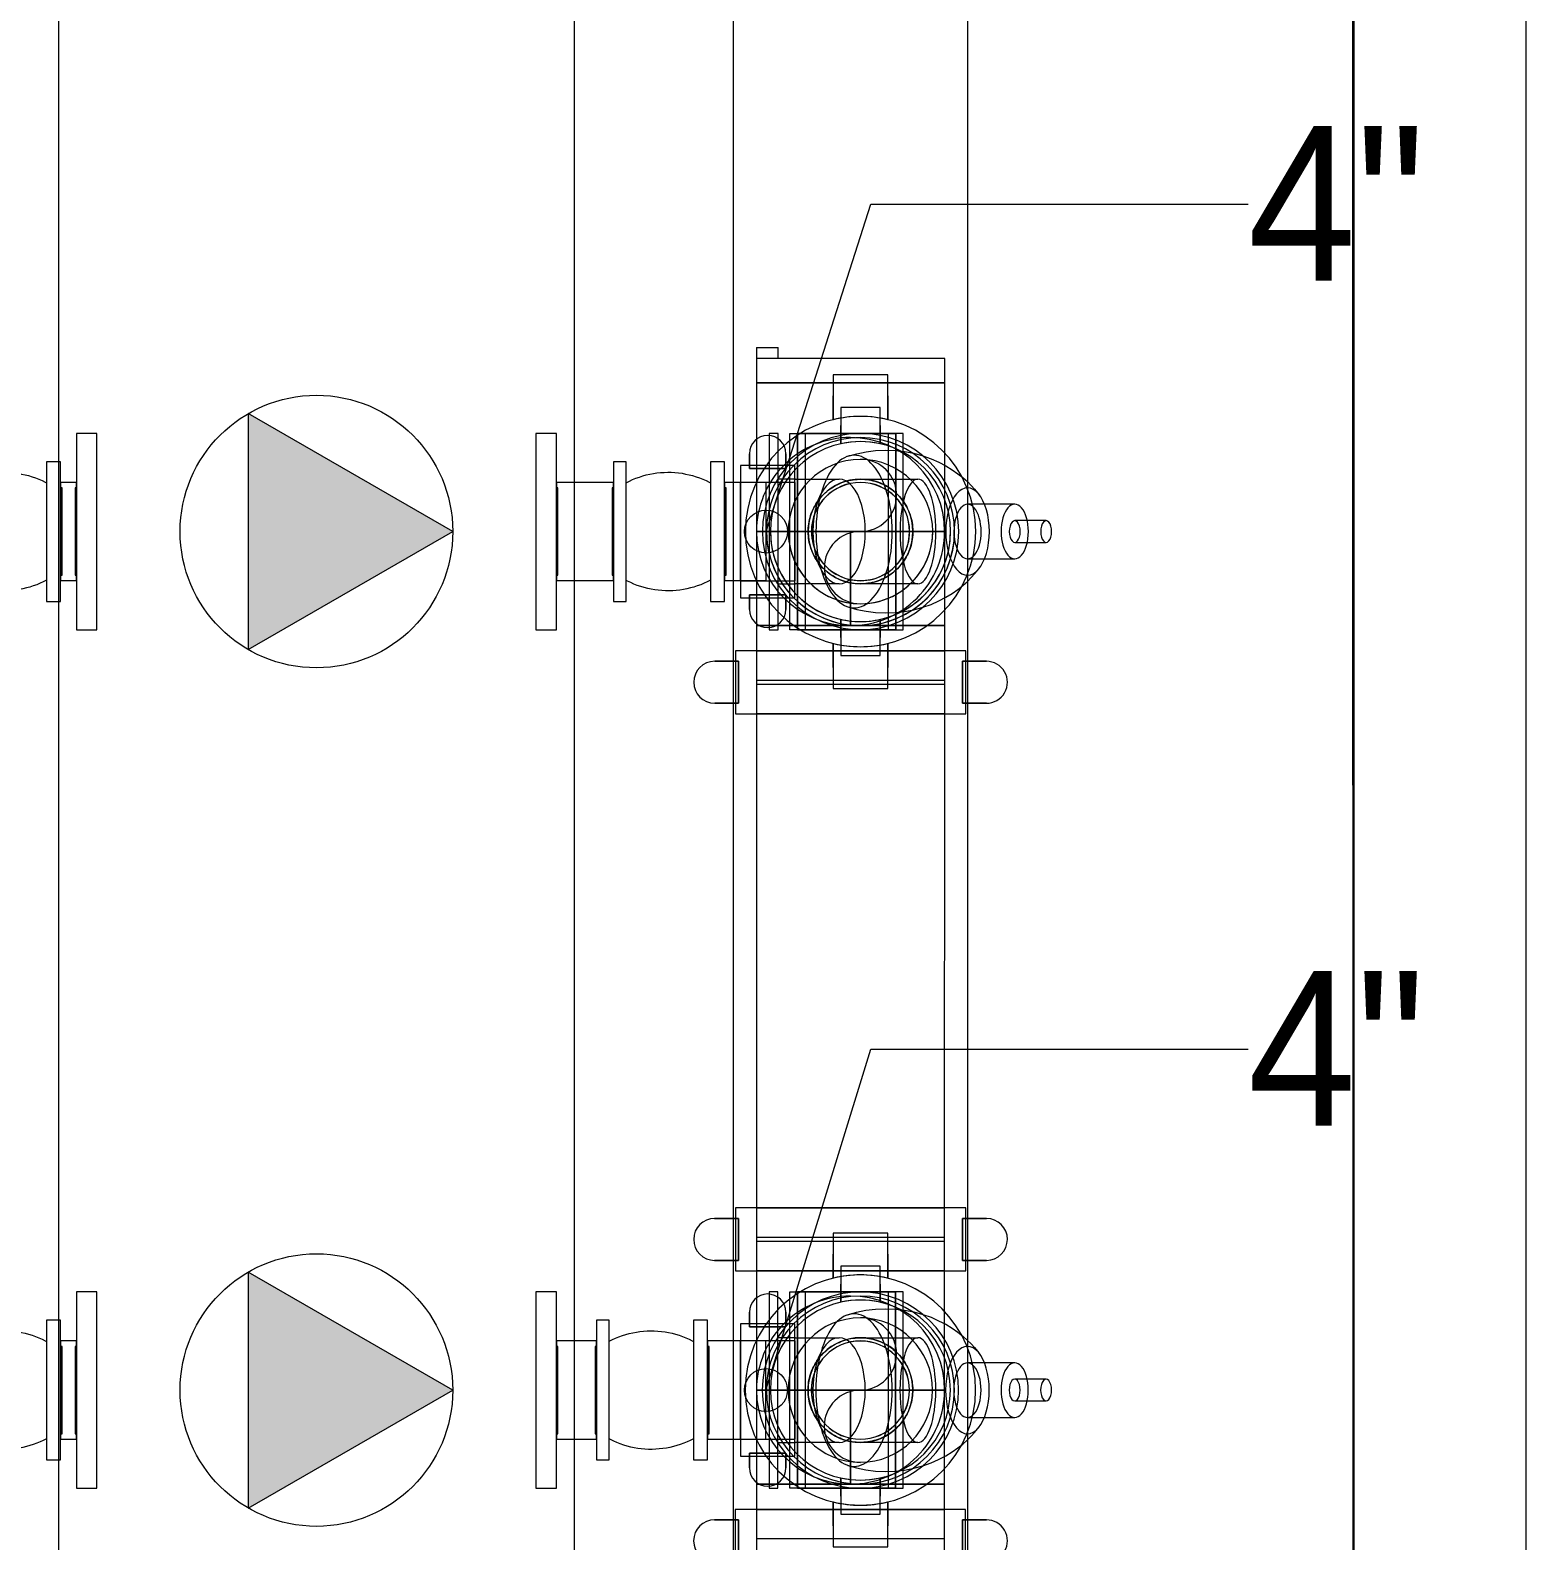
# Model space of a CAD drawing. Header units: metres. Extents: x 31.9 to 125.9, y -29 to 44.
# Drawn here: x 73.812 to 75.555, y -2.056 to -0.297 of the extents above; entities that cross this region are included whole.
import ezdxf

# ---------------------------------------------------------------- set-up
doc = ezdxf.new("R2010")
doc.units = ezdxf.units.M
for name, color, linetype, lineweight in [('A-DETL-GENF', 7, 'Continuous', 9), ('A-FLOR', 7, 'Continuous', 9), ('ARQ', 8, 'Continuous', 0), ('M-EQPM', 7, 'Continuous', 18), ('P-PIPE', 7, 'Continuous', 18), ('P-PIPE-IDEN', 7, 'Continuous', 9)]:
    doc.layers.add(name, color=color, linetype=linetype, lineweight=lineweight)
doc.styles.add('SansSerif', font='SANSS__.TTF', dxfattribs={"width": 0.9, "height": 0.18})

# ---------------------------------------------------------------- blocks, each defined once
blk = doc.blocks.new('PISO 9')
at = {"layer": 'ARQ'}
for points in [[(337.4463, -2807.9746), (322.593, -2807.9746), (322.5931, -2862.4306), (337.4463, -2862.4306), (337.4463, -2860.0706), (340.0456, -2860.0706), (340.0456, -2862.4306), (347.2883, -2862.4305), (347.2883, -2860.0706), (349.8843, -2860.0706), (349.8843, -2862.4306), (354.1855, -2862.4306), (354.1855, -2861.6702), (354.1897, -2861.6702), (354.1871, -2807.9806), (340.0455, -2807.9806), (340.0455, -2809.6515), (337.4463, -2809.6515), (337.4463, -2807.9746)], [(353.9874, -2856.369), (353.9871, -2808.1246), (351.0593, -2808.1246), (351.0593, -2808.3557)]]:
    blk.add_lwpolyline(points, dxfattribs=at)
blk.add_lwpolyline([(337.2463, -2808.1746), (322.793, -2808.1746), (322.7931, -2862.2306), (337.2463, -2862.2306), (337.2463, -2859.8706), (340.2456, -2859.8706), (340.2456, -2862.2306), (347.0883, -2862.2305), (347.0883, -2859.8706), (350.0843, -2859.8706), (350.0843, -2862.2306), (353.9855, -2862.2306), (353.9855, -2861.4705), (353.9897, -2861.4705), (353.9871, -2808.1307), (340.1955, -2808.1306), (340.1955, -2809.8514), (337.2463, -2809.8515)], close=True, dxfattribs=at)
blk = doc.blocks.new('Multi-Purpose Valve - Angle - 3-12 Inch - Flanged - 4_-2385580-NIVEL 09')
at = {"layer": 'P-PIPE', "color": 11, "true_color": 0xff8080}
for p, q in [((-0.096, 0.1143), (-0.1062, 0.1143)), ((-0.1062, 0.1143), (-0.1062, 0)), ((-0.096, 0), (-0.096, 0.1143)), ((-0.0821, 0.1143), (0.0322, 0.1143)), ((-0.0821, -0.1143), (-0.0821, 0.1143)), ((-0.0821, 0.1143), (-0.0733, 0.1143)), ((-0.0733, -0.1143), (-0.0733, 0.1143)), ((-0.0733, 0.1143), (0.041, 0.1143)), ((-0.0645, 0.1143), (-0.0733, 0.1143)), ((-0.0733, 0.1143), (-0.0733, -0.1143)), ((0.041, 0.1143), (-0.0733, 0.1143)), ((0.0498, 0.1143), (-0.0645, 0.1143)), ((-0.0645, 0.1143), (-0.0645, -0.1143)), ((0.0322, 0.1143), (0.0322, -0.1143)), ((0.041, 0.1143), (0.0322, 0.1143)), ((0.041, 0.1143), (0.041, -0.1143)), ((0.0498, 0.1143), (0.041, 0.1143)), ((0.041, -0.1143), (0.041, 0.1143)), ((0.0498, -0.1143), (0.0498, 0.1143)), ((-0.0757, 0.061), (-0.096, 0.061)), ((-0.096, 0), (-0.096, 0.061)), ((0.1796, 0.0317), (0.1246, 0.0317)), ((0.2162, 0.0127), (0.1796, 0.0127)), ((-0.1062, 0), (-0.1062, -0.1143)), ((-0.096, -0.061), (-0.096, 0)), ((-0.096, -0.1143), (-0.096, 0)), ((0.1796, -0.0127), (0.2162, -0.0127)), ((0.1246, -0.0318), (0.1796, -0.0318)), ((-0.096, -0.061), (-0.0757, -0.061)), ((-0.1062, -0.1143), (-0.096, -0.1143)), ((0.0322, -0.1143), (-0.0821, -0.1143)), ((-0.0733, -0.1143), (-0.0821, -0.1143)), ((0.041, -0.1143), (-0.0733, -0.1143)), ((-0.0645, -0.1143), (-0.0733, -0.1143)), ((-0.0733, -0.1143), (0.041, -0.1143)), ((-0.0645, -0.1143), (0.0498, -0.1143)), ((0.041, -0.1143), (0.0322, -0.1143)), ((0.041, -0.1143), (0.0498, -0.1143))]:
    blk.add_line(p, q, dxfattribs=at)
at = {"layer": 'P-PIPE', "color": 11, "true_color": 0xff8080, "flags": 128}
for points in [[(-0.0146, 0.0877), (-0.0044, 0.0907), (0.0064, 0.0929), (0.0175, 0.0943), (0.0289, 0.0948), (0.0402, 0.0944), (0.0514, 0.0932), (0.0622, 0.0911), (0.0725, 0.0882), (0.0822, 0.0848), (0.0911, 0.0808), (0.0993, 0.0766), (0.1067, 0.072), (0.1133, 0.0674), (0.1192, 0.0628), (0.1244, 0.0582), (0.1289, 0.0537), (0.1329, 0.0494), (0.1364, 0.0452), (0.1387, 0.0423)], [(-0.0757, 0.061), (-0.0716, 0.061), (-0.0676, 0.061), (-0.0635, 0.061), (-0.0595, 0.061), (-0.0555, 0.061), (-0.0516, 0.061), (-0.0476, 0.061), (-0.0437, 0.061), (-0.0399, 0.061), (-0.0361, 0.061), (-0.0324, 0.061), (-0.0288, 0.061), (-0.0252, 0.061), (-0.0249, 0.061)], [(0, -0.061), (-0.0024, -0.0609), (-0.0049, -0.0608), (-0.0073, -0.0605), (-0.0097, -0.0602), (-0.0121, -0.0597), (-0.0145, -0.0592), (-0.0168, -0.0586), (-0.0192, -0.0579), (-0.0215, -0.0571), (-0.0237, -0.0561), (-0.026, -0.0552), (-0.0282, -0.0541), (-0.0303, -0.0529), (-0.0324, -0.0516), (-0.0344, -0.0503), (-0.0364, -0.0489), (-0.0383, -0.0474), (-0.0402, -0.0458), (-0.042, -0.0442), (-0.0437, -0.0425), (-0.0454, -0.0407), (-0.047, -0.0388), (-0.0485, -0.0369), (-0.0499, -0.035), (-0.0513, -0.0329), (-0.0526, -0.0309), (-0.0538, -0.0287), (-0.0549, -0.0266), (-0.0559, -0.0243), (-0.0568, -0.0221), (-0.0577, -0.0198), (-0.0584, -0.0175), (-0.0591, -0.0151), (-0.0596, -0.0128), (-0.0601, -0.0104), (-0.0604, -0.008), (-0.0607, -0.0055), (-0.0609, -0.0031), (-0.061, -0.0007), (-0.0609, 0.0018), (-0.0608, 0.0042), (-0.0606, 0.0066), (-0.0603, 0.0091), (-0.0599, 0.0115), (-0.0594, 0.0139), (-0.0588, 0.0162), (-0.0581, 0.0186), (-0.0573, 0.0209), (-0.0564, 0.0231), (-0.0554, 0.0254), (-0.0544, 0.0276), (-0.0532, 0.0297), (-0.052, 0.0318), (-0.0507, 0.0339), (-0.0493, 0.0359), (-0.0478, 0.0378), (-0.0463, 0.0397), (-0.0446, 0.0415), (-0.0429, 0.0433), (-0.0412, 0.045), (-0.0393, 0.0466), (-0.0375, 0.0481), (-0.0355, 0.0496), (-0.0335, 0.0509), (-0.0314, 0.0522), (-0.0293, 0.0535), (-0.0272, 0.0546), (-0.0249, 0.0556), (-0.0227, 0.0566), (-0.0204, 0.0574), (-0.0181, 0.0582), (-0.0158, 0.0589), (-0.0134, 0.0595), (-0.011, 0.06), (-0.0086, 0.0603), (-0.0062, 0.0606), (-0.0038, 0.0608), (-0.0013, 0.0609), (0, 0.061)], [(0, 0.061), (0.0001, 0.061), (0.0003, 0.061), (0.0007, 0.061), (0.0013, 0.061), (0.002, 0.061), (0.0029, 0.061), (0.004, 0.061), (0.0052, 0.061), (0.0065, 0.061), (0.008, 0.061), (0.0097, 0.061), (0.0115, 0.061), (0.0134, 0.061), (0.0155, 0.061), (0.0177, 0.061), (0.0201, 0.061), (0.0226, 0.061), (0.0252, 0.061), (0.028, 0.061), (0.0308, 0.061), (0.0338, 0.061), (0.0369, 0.061), (0.04, 0.061), (0.0433, 0.061), (0.0467, 0.061), (0.0502, 0.061), (0.0537, 0.061), (0.0573, 0.061), (0.061, 0.061), (0.0648, 0.061), (0.0669, 0.061)], [(0, 0.061), (0.0024, 0.0609), (0.0049, 0.0608), (0.0073, 0.0605), (0.0097, 0.0602), (0.0121, 0.0597), (0.0145, 0.0592), (0.0168, 0.0586), (0.0192, 0.0579), (0.0215, 0.0571), (0.0237, 0.0561), (0.026, 0.0552), (0.0282, 0.0541), (0.0303, 0.0529), (0.0324, 0.0516), (0.0344, 0.0503), (0.0364, 0.0489), (0.0383, 0.0474), (0.0402, 0.0458), (0.042, 0.0442), (0.0437, 0.0425), (0.0454, 0.0407), (0.047, 0.0388), (0.0485, 0.0369), (0.0499, 0.035), (0.0513, 0.0329), (0.0526, 0.0309), (0.0538, 0.0287), (0.0549, 0.0266), (0.0559, 0.0243), (0.0568, 0.0221), (0.0577, 0.0198), (0.0584, 0.0175), (0.0591, 0.0151), (0.0596, 0.0128), (0.0601, 0.0104), (0.0604, 0.008), (0.0607, 0.0055), (0.0609, 0.0031), (0.061, 0.0007), (0.0609, -0.0018), (0.0608, -0.0042), (0.0606, -0.0066), (0.0603, -0.0091), (0.0599, -0.0115), (0.0594, -0.0139), (0.0588, -0.0162), (0.0581, -0.0186), (0.0573, -0.0209), (0.0564, -0.0231), (0.0554, -0.0254), (0.0544, -0.0276), (0.0532, -0.0297), (0.052, -0.0318), (0.0507, -0.0339), (0.0493, -0.0359), (0.0478, -0.0378), (0.0463, -0.0397), (0.0446, -0.0415), (0.0429, -0.0433), (0.0412, -0.045), (0.0393, -0.0466), (0.0375, -0.0481), (0.0355, -0.0496), (0.0335, -0.0509), (0.0314, -0.0522), (0.0293, -0.0535), (0.0272, -0.0546), (0.0249, -0.0556), (0.0227, -0.0566), (0.0204, -0.0574), (0.0181, -0.0582), (0.0158, -0.0589), (0.0134, -0.0595), (0.011, -0.06), (0.0086, -0.0603), (0.0062, -0.0606), (0.0038, -0.0608), (0.0013, -0.0609), (0, -0.061)], [(-0.0146, -0.0877), (-0.0044, -0.0907), (0.0064, -0.0929), (0.0175, -0.0943), (0.0289, -0.0948), (0.0402, -0.0944), (0.0514, -0.0932), (0.0622, -0.0911), (0.0725, -0.0882), (0.0822, -0.0848), (0.0911, -0.0808), (0.0993, -0.0766), (0.1067, -0.072), (0.1133, -0.0674), (0.1192, -0.0628), (0.1244, -0.0582), (0.1289, -0.0537), (0.1329, -0.0494), (0.1364, -0.0452), (0.1387, -0.0423)], [(-0.0249, -0.061), (-0.0285, -0.061), (-0.0321, -0.061), (-0.0358, -0.061), (-0.0396, -0.061), (-0.0434, -0.061), (-0.0473, -0.061), (-0.0512, -0.061), (-0.0552, -0.061), (-0.0592, -0.061), (-0.0632, -0.061), (-0.0672, -0.061), (-0.0713, -0.061), (-0.0753, -0.061), (-0.0757, -0.061)], [(0.0669, -0.061), (0.0631, -0.061), (0.0593, -0.061), (0.0557, -0.061), (0.0521, -0.061), (0.0486, -0.061), (0.0452, -0.061), (0.0418, -0.061), (0.0386, -0.061), (0.0354, -0.061), (0.0324, -0.061), (0.0295, -0.061), (0.0267, -0.061), (0.024, -0.061), (0.0214, -0.061), (0.019, -0.061), (0.0167, -0.061), (0.0145, -0.061), (0.0125, -0.061), (0.0106, -0.061), (0.0089, -0.061), (0.0073, -0.061), (0.0059, -0.061), (0.0046, -0.061), (0.0035, -0.061), (0.0025, -0.061), (0.0017, -0.061), (0.001, -0.061), (0.0005, -0.061), (0.0002, -0.061), (0, -0.061), (0, -0.061)]]:
    blk.add_lwpolyline(points, dxfattribs=at)
at = {"layer": 'P-PIPE', "color": 11, "true_color": 0xff8080}
for radius, start, end in [(0.1143, 90, 270), (0.1143, 90, 270), (0.1143, 270, 90), (0.1143, 270, 90), (0.061, 90, 270), (0.061, 270, 90)]:
    blk.add_arc((0, 0), radius, start, end, dxfattribs=at)
for centre, major_axis, ratio, start_param, end_param in [((-0.0074, 0), (0, 0.0889), 0.5, 4.712389, 7.853982), ((-0.0249, 0), (0, 0.061), 0.5, 4.712389, 7.853982), ((0.0669, 0), (0, 0.061), 0.34202, 0, 3.141593), ((0.0669, 0), (0, 0.061), 0.34202, 3.141593, 6.283185), ((0.1246, 0), (0, 0.0508), 0.5, 4.712389, 7.853982), ((0.1246, 0), (0, 0.0317), 0.5, 4.712389, 7.853982), ((0.1796, 0), (0, 0.0318), 0.5, 4.712389, 7.853982), ((0.1796, 0), (0, 0.0127), 0.5, 4.712389, 7.853982), ((0.2162, 0), (0, 0.0127), 0.5, 4.712389, 7.853982), ((-0.0249, 0), (0, 0.061), 0.5, 1.570796, 4.712389), ((-0.0074, 0), (0, 0.0889), 0.5, 1.570796, 4.712389), ((0.1246, 0), (0, 0.0508), 0.5, 1.570796, 4.712389), ((0.1246, 0), (0, 0.0318), 0.5, 1.570796, 4.712389), ((0.1796, 0), (0, 0.0318), 0.5, 1.570796, 4.712389), ((0.1796, 0), (0, 0.0127), 0.5, 1.570796, 4.712389), ((0.2162, 0), (0, 0.0127), 0.5, 1.570796, 4.712389)]:
    blk.add_ellipse(centre, major_axis=major_axis, ratio=ratio, start_param=start_param, end_param=end_param, dxfattribs=at)
blk = doc.blocks.new('Victaulic-IPS-Cap No 60 - Standard 2-2391244-NIVEL 09')
at = {"layer": 'P-PIPE', "color": 11, "true_color": 0xff8080}
for p, q in [((74.658, -0.6667), (74.658, -0.6794)), ((74.658, -0.6667), (74.6834, -0.6667)), ((74.658, -0.6667), (74.6834, -0.6667)), ((74.6834, -0.6794), (74.6834, -0.6667)), ((74.6834, -0.6794), (74.658, -0.6794)), ((74.6834, -0.6794), (74.658, -0.6794)), ((74.658, -0.6794), (74.658, -0.7081)), ((74.7675, -0.6794), (74.658, -0.6794)), ((74.7675, -0.6794), (74.658, -0.6794)), ((74.8771, -0.6794), (74.7675, -0.6794)), ((74.8771, -0.6794), (74.7675, -0.6794)), ((74.8771, -0.7081), (74.8771, -0.6794)), ((74.658, -0.7081), (74.7675, -0.7081)), ((74.658, -0.7081), (74.7675, -0.7081)), ((74.7675, -0.7081), (74.8771, -0.7081)), ((74.7675, -0.7081), (74.8771, -0.7081))]:
    blk.add_line(p, q, dxfattribs=at)
blk = doc.blocks.new('Victaulic-IPS-Rigid Coupling Style 07-W07-107 - Standard-V61-NIVEL 09')
at = {"layer": 'P-PIPE', "color": 11, "true_color": 0xff8080}
for p, q in [((74.6334, -1.02), (74.6334, -1.0932)), ((74.7675, -1.02), (74.6334, -1.02)), ((74.658, -1.02), (74.658, -1.0932)), ((74.658, -1.02), (74.7675, -1.02)), ((74.9016, -1.02), (74.7675, -1.02)), ((74.7675, -1.02), (74.8771, -1.02)), ((74.8771, -1.0932), (74.8771, -1.02)), ((74.9016, -1.0932), (74.9016, -1.02)), ((74.6372, -1.0322), (74.6093, -1.0322)), ((74.6093, -1.0322), (74.6372, -1.0322)), ((74.6334, -1.0322), (74.6334, -1.081)), ((74.6334, -1.0322), (74.6372, -1.0322)), ((74.6372, -1.081), (74.6372, -1.0322)), ((74.6372, -1.0322), (74.6372, -1.081)), ((74.9258, -1.0322), (74.8978, -1.0322)), ((74.8978, -1.0322), (74.8978, -1.081)), ((74.8978, -1.081), (74.8978, -1.0322)), ((74.8978, -1.0322), (74.9258, -1.0322)), ((74.8978, -1.0322), (74.9016, -1.0322)), ((74.9016, -1.081), (74.9016, -1.0322)), ((74.6093, -1.081), (74.6372, -1.081)), ((74.6372, -1.081), (74.6093, -1.081)), ((74.6372, -1.081), (74.6334, -1.081)), ((74.8978, -1.081), (74.9258, -1.081)), ((74.9258, -1.081), (74.8978, -1.081)), ((74.9016, -1.081), (74.8978, -1.081)), ((74.6334, -1.0932), (74.7675, -1.0932)), ((74.7675, -1.0932), (74.658, -1.0932)), ((74.7675, -1.0932), (74.9016, -1.0932)), ((74.8771, -1.0932), (74.7675, -1.0932))]:
    blk.add_line(p, q, dxfattribs=at)
for centre, start, end in [((74.6093, -1.0566), 89.997, 269.997), ((74.6093, -1.0566), 89.997, 269.997), ((74.9258, -1.0566), 269.997, 89.997), ((74.9258, -1.0566), 269.997, 89.997)]:
    blk.add_arc(centre, 0.0244, start, end, dxfattribs=at)
blk = doc.blocks.new('Victaulic-IPS-Rigid Coupling Style 07-W07-107 - Standard-V60-NIVEL 09')
at = {"layer": 'P-PIPE', "color": 11, "true_color": 0xff8080}
for p, q in [((73.3428, -3.0561), (73.3708, -3.0561)), ((73.3708, -3.0561), (73.3428, -3.0561)), ((73.3669, -3.0439), (73.3669, -3.1171)), ((73.5011, -3.0439), (73.3669, -3.0439)), ((73.3669, -3.0561), (73.3669, -3.1049)), ((73.3669, -3.0561), (73.3708, -3.0561)), ((73.3708, -3.0561), (73.3708, -3.1049)), ((73.3708, -3.1049), (73.3708, -3.0561)), ((73.3915, -3.0439), (73.3915, -3.1171)), ((73.3915, -3.0439), (73.5011, -3.0439)), ((73.6352, -3.0439), (73.5011, -3.0439)), ((73.5011, -3.0439), (73.6106, -3.0439)), ((73.6106, -3.1171), (73.6106, -3.0439)), ((73.6314, -3.1049), (73.6314, -3.0561)), ((73.6314, -3.0561), (73.6593, -3.0561)), ((73.6593, -3.0561), (73.6314, -3.0561)), ((73.6314, -3.0561), (73.6314, -3.1049)), ((73.6314, -3.0561), (73.6352, -3.0561)), ((73.6352, -3.1171), (73.6352, -3.0439)), ((73.6352, -3.1049), (73.6352, -3.0561)), ((73.3708, -3.1049), (73.3428, -3.1049)), ((73.3428, -3.1049), (73.3708, -3.1049)), ((73.3708, -3.1049), (73.3669, -3.1049)), ((73.6593, -3.1049), (73.6314, -3.1049)), ((73.6314, -3.1049), (73.6593, -3.1049)), ((73.6352, -3.1049), (73.6314, -3.1049)), ((73.3669, -3.1171), (73.5011, -3.1171)), ((73.5011, -3.1171), (73.3915, -3.1171)), ((73.5011, -3.1171), (73.6352, -3.1171)), ((73.6106, -3.1171), (73.5011, -3.1171))]:
    blk.add_line(p, q, dxfattribs=at)
for centre, start, end in [((73.3428, -3.0805), 90, 270), ((73.3428, -3.0805), 90, 270), ((73.6593, -3.0805), 270, 90), ((73.6593, -3.0805), 270, 90)]:
    blk.add_arc(centre, 0.0244, start, end, dxfattribs=at)
blk = doc.blocks.new('Victaulic-IPS-Rigid Coupling Style 07-W07-107 - Standard-V95-NIVEL 09')
at = {"layer": 'P-PIPE', "color": 11, "true_color": 0xff8080}
for p, q in [((74.8108, -1.6983), (74.7473, -1.6983)), ((74.7473, -1.6983), (74.7473, -1.7227)), ((74.8108, -1.7227), (74.8108, -1.6983)), ((74.7473, -1.7227), (74.7473, -1.7506)), ((74.7473, -1.7506), (74.7473, -1.7227)), ((74.8108, -1.7227), (74.8108, -1.7506)), ((74.8108, -1.7506), (74.8108, -1.7227)), ((74.7473, -2.0391), (74.7473, -2.0112)), ((74.7473, -2.0112), (74.7473, -2.0391)), ((74.8108, -2.0391), (74.8108, -2.0112)), ((74.8108, -2.0112), (74.8108, -2.0391)), ((74.7473, -2.0391), (74.7473, -2.0635)), ((74.8108, -2.0635), (74.8108, -2.0391)), ((74.7473, -2.0635), (74.8108, -2.0635))]:
    blk.add_line(p, q, dxfattribs=at)
for radius, start, end in [(0.1341, 0, 180), (0.1341, 0, 180), (0.1341, 76.3056, 103.6944), (0.1341, 76.3056, 103.6944), (0.1095, 0, 180), (0.1095, 0, 180), (0.1341, 180, 0), (0.1341, 180, 360), (0.1095, 180, 360), (0.1095, 180, 0), (0.1341, 256.3056, 283.6944), (0.1341, 256.3056, 283.6944)]:
    blk.add_arc((74.779, -1.8809), radius, start, end, dxfattribs=at)
blk = doc.blocks.new('Victaulic-IPS-Reducer No 50-51 - AC-2757080-NIVEL 09')
at = {"layer": 'P-PIPE', "color": 11, "true_color": 0xff8080}
for radius, start, end in [(0.0841, 360, 180), (0.0841, 0, 180), (0.0841, 0, 180), (0.0571, 0, 180), (0.0572, 360, 180), (0.0571, 0, 180), (0.0841, 180, 360), (0.0841, 180, 360), (0.0841, 180, 360), (0.0572, 180, 0), (0.0572, 180, 360), (0.0571, 180, 0)]:
    blk.add_arc((74.779, -1.8809), radius, start, end, dxfattribs=at)
blk = doc.blocks.new('Victaulic-IPS-Rigid Coupling Style 07-W07-107 - Standard-V91-NIVEL 09')
at = {"layer": 'P-PIPE', "color": 11, "true_color": 0xff8080}
for p, q in [((74.8018, -2.7366), (74.7561, -2.7366)), ((74.7561, -2.7366), (74.7561, -2.7578)), ((74.8018, -2.7578), (74.8018, -2.7366)), ((74.7561, -2.7578), (74.7561, -2.7789)), ((74.7561, -2.7789), (74.7561, -2.7578)), ((74.8018, -2.7578), (74.8018, -2.7789)), ((74.8018, -2.7789), (74.8018, -2.7578)), ((74.7561, -3.0045), (74.7561, -2.9834)), ((74.7561, -2.9834), (74.7561, -3.0045)), ((74.8018, -3.0045), (74.8018, -2.9834)), ((74.8018, -2.9834), (74.8018, -3.0045)), ((74.7561, -3.0045), (74.7561, -3.0256)), ((74.8018, -3.0256), (74.8018, -3.0045)), ((74.7561, -3.0256), (74.8018, -3.0256))]:
    blk.add_line(p, q, dxfattribs=at)
for radius, start, end in [(0.1048, 0, 180), (0.1048, 0, 180), (0.1048, 77.3977, 102.6023), (0.1048, 77.3977, 102.6023), (0.0841, 0, 180), (0.0841, 0, 180), (0.1048, 180, 0), (0.1048, 180, 360), (0.0841, 180, 360), (0.0841, 180, 0), (0.1048, 257.3977, 282.6023), (0.1048, 257.3977, 282.6023)]:
    blk.add_arc((74.779, -2.8811), radius, start, end, dxfattribs=at)
blk = doc.blocks.new('Victaulic-IPS-Reducer No 50-51 - AC-2397801-NIVEL 09')
at = {"layer": 'P-PIPE', "color": 11, "true_color": 0xff8080}
for radius, start, end in [(0.1095, 360, 180), (0.1095, 0, 180), (0.1095, 0, 180), (0.0841, 0, 180), (0.0841, 360, 180), (0.0841, 0, 180), (0.1095, 180, 360), (0.1095, 180, 360), (0.1095, 180, 0), (0.0841, 180, 360), (0.0841, 180, 360), (0.0841, 180, 0)]:
    blk.add_arc((74.779, -1.8809), radius, start, end, dxfattribs=at)
blk = doc.blocks.new('Victaulic-IPS-Rigid Coupling Style 07-W07-107 - Standard-V96-NIVEL 09')
at = {"layer": 'P-PIPE', "color": 11, "true_color": 0xff8080}
for p, q in [((74.8019, -1.7364), (74.7562, -1.7364)), ((74.7562, -1.7364), (74.7562, -1.7575)), ((74.8019, -1.7575), (74.8019, -1.7364)), ((74.7562, -1.7575), (74.7562, -1.7786)), ((74.7562, -1.7786), (74.7562, -1.7575)), ((74.8019, -1.7575), (74.8019, -1.7786)), ((74.8019, -1.7786), (74.8019, -1.7575)), ((74.7562, -2.0043), (74.7562, -1.9831)), ((74.7562, -1.9831), (74.7562, -2.0043)), ((74.8019, -2.0043), (74.8019, -1.9831)), ((74.8019, -1.9831), (74.8019, -2.0043)), ((74.7562, -2.0043), (74.7562, -2.0254)), ((74.8019, -2.0254), (74.8019, -2.0043)), ((74.7562, -2.0254), (74.8019, -2.0254))]:
    blk.add_line(p, q, dxfattribs=at)
for radius, start, end in [(0.1048, 360, 180), (0.1048, 0, 180), (0.1048, 77.3977, 102.6023), (0.1048, 77.3977, 102.6023), (0.0841, 0, 180), (0.0841, 360, 180), (0.1048, 180, 360), (0.1048, 180, 360), (0.0841, 180, 360), (0.0841, 180, 360), (0.1048, 257.3977, 282.6023), (0.1048, 257.3977, 282.6023)]:
    blk.add_arc((74.779, -1.8809), radius, start, end, dxfattribs=at)
blk = doc.blocks.new('Pump-Vertical_Inline-Taco-KV_D_Models - 4007D NEMA at 20 HP 3500 RPM TEFC-V102-NIVEL 09')
at = {"layer": 'A-DETL-GENF', "lineweight": 18, "true_color": 0xff8080}
blk.add_hatch(color=11, dxfattribs=at).paths.add_polyline_path([(-0.0794, -0.1375), (0.1588, 0), (-0.0794, 0.1375)])
at = {"layer": 'A-DETL-GENF', "color": 11, "true_color": 0xff8080}
for p, q in [((0.1588, 0), (-0.0794, 0.1375)), ((-0.0794, 0.1375), (-0.0794, -0.1375)), ((-0.0794, -0.1375), (0.1588, 0))]:
    blk.add_line(p, q, dxfattribs=at)
blk.add_circle((0, 0), 0.1587, dxfattribs=at)
at = {"layer": 'M-EQPM', "color": 11, "true_color": 0xff8080}
for p, q in [((-0.2556, 0.1143), (-0.2794, 0.1143)), ((-0.2794, 0.1143), (-0.2794, 0)), ((-0.2556, 0), (-0.2556, 0.1143)), ((0.2794, 0.1143), (0.2556, 0.1143)), ((0.2556, 0.1143), (0.2556, 0)), ((0.2794, 0), (0.2794, 0.1143)), ((-0.2794, 0), (-0.2794, -0.1143)), ((-0.2556, -0.1143), (-0.2556, 0)), ((0.2556, 0), (0.2556, -0.1143)), ((0.2794, -0.1143), (0.2794, 0)), ((-0.2794, -0.1143), (-0.2556, -0.1143)), ((0.2556, -0.1143), (0.2794, -0.1143))]:
    blk.add_line(p, q, dxfattribs=at)
blk = doc.blocks.new('C_S_L_Antivibratorio 2- Flanged - 4_-2764375-NIVEL 09')
at = {"layer": 'P-PIPE', "color": 11, "true_color": 0xff8080}
for p, q in [((-0.0494, 0.0813), (-0.0658, 0.0813)), ((-0.0658, 0.0813), (-0.0658, -0.0813)), ((-0.0658, 0.0813), (-0.0658, -0.0813)), ((-0.0494, -0.0813), (-0.0494, 0.0813)), ((-0.0494, -0.0813), (-0.0494, 0.0813)), ((0.0635, 0.0813), (0.0488, 0.0813)), ((0.0488, 0.0813), (0.0488, -0.0813)), ((0.0488, 0.0813), (0.0488, -0.0813)), ((0.0635, -0.0813), (0.0635, 0.0813)), ((0.0635, -0.0813), (0.0635, 0.0813)), ((-0.0494, -0.0567), (-0.0494, 0.0567)), ((-0.0494, -0.0567), (-0.0494, 0.0567)), ((0.0488, 0.0569), (0.0488, -0.0569)), ((0.0488, 0.0569), (0.0488, -0.0569)), ((-0.0658, -0.0813), (-0.0494, -0.0813)), ((0.0488, -0.0813), (0.0635, -0.0813))]:
    blk.add_line(p, q, dxfattribs=at)
at = {"layer": 'P-PIPE', "color": 11, "true_color": 0xff8080, "flags": 128}
for points in [[(-0.0494, 0.0567), (-0.0456, 0.0586), (-0.0418, 0.0603), (-0.0379, 0.0619), (-0.034, 0.0633), (-0.03, 0.0646), (-0.026, 0.0657), (-0.0219, 0.0667), (-0.0178, 0.0675), (-0.0136, 0.0681), (-0.0095, 0.0686), (-0.0053, 0.0689), (-0.0011, 0.069), (0.0031, 0.069), (0.0073, 0.0688), (0.0114, 0.0684), (0.0156, 0.0679), (0.0197, 0.0671), (0.0238, 0.0663), (0.0279, 0.0652), (0.0319, 0.064), (0.0359, 0.0627), (0.0398, 0.0612), (0.0436, 0.0595), (0.0474, 0.0577), (0.0488, 0.0569)], [(0.0488, -0.0569), (0.0451, -0.0588), (0.0413, -0.0605), (0.0374, -0.0621), (0.0334, -0.0635), (0.0295, -0.0648), (0.0254, -0.0659), (0.0213, -0.0668), (0.0172, -0.0676), (0.0131, -0.0682), (0.0089, -0.0686), (0.0047, -0.0689), (0.0005, -0.069), (-0.0037, -0.069), (-0.0079, -0.0687), (-0.012, -0.0683), (-0.0162, -0.0678), (-0.0203, -0.067), (-0.0244, -0.0661), (-0.0285, -0.0651), (-0.0325, -0.0639), (-0.0364, -0.0625), (-0.0403, -0.0609), (-0.0442, -0.0593), (-0.0479, -0.0574), (-0.0494, -0.0567)]]:
    blk.add_lwpolyline(points, dxfattribs=at)
blk = doc.blocks.new('Non-Connector - AC-2603212-NIVEL 09')
at = {"layer": 'P-PIPE', "color": 11, "true_color": 0xff8080}
for p, q in [((0.0016, 0.0508), (0, 0.0508)), ((0, 0.0508), (0, -0.0508)), ((0, 0.0508), (0, -0.0508)), ((0.0016, -0.0508), (0.0016, 0.0508)), ((0.0016, -0.0508), (0.0016, 0.0508)), ((0, -0.0508), (0.0016, -0.0508))]:
    blk.add_line(p, q, dxfattribs=at)
blk = doc.blocks.new('Victaulic-IPS-Rigid Coupling Style 07-W07-107 - AC-V103-NIVEL 09')
at = {"layer": 'P-PIPE', "color": 11, "true_color": 0xff8080}
for p, q in [((-0.0212, 0.0735), (-0.0212, 0.0907)), ((-0.0212, 0.0907), (-0.0212, 0.0735)), ((0.0212, 0.0907), (0.0212, 0.0735)), ((0.0212, 0.0735), (0.0212, 0.0907)), ((0.0317, 0.077), (-0.0318, 0.077)), ((-0.0318, 0.077), (-0.0318, -0.077)), ((-0.0318, 0.077), (-0.0318, -0.077)), ((0.0212, 0.077), (-0.0212, 0.077)), ((-0.0212, 0.0735), (-0.0212, 0.077)), ((-0.0212, 0.0735), (-0.0212, 0.077)), ((0.0212, 0.0735), (-0.0212, 0.0735)), ((-0.0212, 0.0735), (0.0212, 0.0735)), ((0.0212, 0.077), (0.0212, 0.0735)), ((0.0212, 0.077), (0.0212, 0.0735)), ((0.0317, -0.077), (0.0317, 0.077)), ((0.0317, -0.077), (0.0317, 0.077)), ((0.0317, 0.0572), (-0.0318, 0.0572)), ((-0.0318, -0.0572), (-0.0318, 0.0572)), ((-0.0318, -0.0572), (-0.0318, 0.0572)), ((0.0317, 0.0572), (0.0317, -0.0572)), ((0.0317, 0.0572), (0.0317, -0.0572)), ((-0.0318, -0.0572), (0.0317, -0.0572)), ((-0.0318, -0.077), (0.0317, -0.077)), ((-0.0212, -0.0907), (-0.0212, -0.0735)), ((-0.0212, -0.0735), (0.0212, -0.0735)), ((0.0212, -0.0735), (-0.0212, -0.0735)), ((-0.0212, -0.0735), (-0.0212, -0.0907)), ((-0.0212, -0.077), (-0.0212, -0.0735)), ((-0.0212, -0.077), (-0.0212, -0.0735)), ((-0.0212, -0.077), (0.0212, -0.077)), ((0.0212, -0.0735), (0.0212, -0.0907)), ((0.0212, -0.0907), (0.0212, -0.0735)), ((0.0212, -0.0735), (0.0212, -0.077)), ((0.0212, -0.0735), (0.0212, -0.077))]:
    blk.add_line(p, q, dxfattribs=at)
for centre, start, end in [((0, 0.0907), 0, 180), ((0, 0.0907), 0, 180), ((0, -0.0907), 180, 0), ((0, -0.0907), 180, 360)]:
    blk.add_arc(centre, 0.0212, start, end, dxfattribs=at)

msp = doc.modelspace()

# ---------------------------------------------------------------- linework, layer by layer
at = {"layer": 'A-FLOR', "color": 253, "true_color": 0xaaaaaa}
for p, q in [((73.8456, -3.2318), (73.8456, 2.4696)), ((74.4456, 2.4696), (74.4456, -3.2318))]:
    msp.add_line(p, q, dxfattribs=at)
at = {"layer": 'P-PIPE', "color": 11, "true_color": 0xff8080}
for p, q in [((74.6309, -0.1223), (74.6309, -3.5334)), ((74.9039, -3.5334), (74.9039, -0.1223)), ((74.658, -0.7081), (74.658, -1.054)), ((74.7675, -0.7081), (74.658, -0.7081)), ((74.7675, -0.7081), (74.658, -0.7081)), ((74.8771, -0.7081), (74.7675, -0.7081)), ((74.8771, -0.7081), (74.7675, -0.7081)), ((74.8771, -1.054), (74.8771, -0.7081)), ((73.8661, -0.8239), (73.8478, -0.8239)), ((73.8478, -0.8239), (73.8478, -0.9382)), ((73.8661, -0.9382), (73.8661, -0.8239)), ((74.4916, -0.8239), (74.425, -0.8239)), ((74.425, -0.8239), (74.425, -0.9382)), ((74.4916, -0.9382), (74.4916, -0.8239)), ((74.6691, -0.8239), (74.6209, -0.8239)), ((74.6209, -0.8239), (74.6209, -0.9382)), ((74.6691, -0.9382), (74.6691, -0.8239)), ((73.8478, -0.9382), (73.8661, -0.9382)), ((74.425, -0.9382), (74.4916, -0.9382)), ((74.6209, -0.9382), (74.6691, -0.9382)), ((74.658, -1.054), (74.7675, -1.054)), ((74.658, -1.054), (74.7675, -1.054)), ((74.7675, -1.054), (74.8771, -1.054)), ((74.7675, -1.054), (74.8771, -1.054)), ((74.658, -1.0591), (74.6579, -1.7028)), ((74.8771, -1.0591), (74.658, -1.0591)), ((74.877, -1.7028), (74.8771, -1.0591)), ((74.6579, -1.7028), (74.877, -1.7028)), ((74.6579, -1.7079), (74.6579, -2.0538)), ((74.7675, -1.7079), (74.6579, -1.7079)), ((74.7675, -1.7079), (74.6579, -1.7079)), ((74.877, -1.7079), (74.7675, -1.7079)), ((74.877, -1.7079), (74.7675, -1.7079)), ((74.877, -2.0539), (74.877, -1.7079)), ((73.8661, -1.8237), (73.8478, -1.8237)), ((73.8478, -1.8237), (73.8478, -1.938)), ((73.8661, -1.938), (73.8661, -1.8237)), ((74.4718, -1.8237), (74.425, -1.8237)), ((74.425, -1.8237), (74.425, -1.938)), ((74.4718, -1.938), (74.4718, -1.8237)), ((74.669, -1.8237), (74.6011, -1.8237)), ((74.6011, -1.8237), (74.6011, -1.938)), ((74.669, -1.938), (74.669, -1.8237)), ((73.8478, -1.938), (73.8661, -1.938)), ((74.425, -1.938), (74.4718, -1.938)), ((74.6011, -1.938), (74.669, -1.938)), ((74.6579, -2.0538), (74.7675, -2.0539)), ((74.6579, -2.0538), (74.7675, -2.0539)), ((74.7675, -2.0539), (74.877, -2.0539)), ((74.7675, -2.0539), (74.877, -2.0539))]:
    msp.add_line(p, q, dxfattribs=at)
at = {"layer": 'P-PIPE', "color": 11, "lineweight": 9, "true_color": 0xff8080}
for p, q in [((74.658, -0.8811), (74.658, -0.9906)), ((74.658, -0.8811), (74.658, -0.9906)), ((74.658, -0.8811), (74.7675, -0.8811)), ((74.7675, -0.8811), (74.658, -0.8811)), ((74.7675, -0.9906), (74.7675, -0.8811)), ((74.7675, -0.9906), (74.7675, -0.8811)), ((74.7675, -0.8811), (74.7675, -0.9906)), ((74.7675, -0.8811), (74.7675, -0.9906)), ((74.7675, -0.8811), (74.8771, -0.8811)), ((74.8771, -0.8811), (74.7675, -0.8811)), ((74.8771, -0.9906), (74.8771, -0.8811)), ((74.8771, -0.9906), (74.8771, -0.8811)), ((74.658, -0.9906), (74.7675, -0.9906)), ((74.7675, -0.9906), (74.658, -0.9906)), ((74.7675, -0.9906), (74.8771, -0.9906)), ((74.8771, -0.9906), (74.7675, -0.9906)), ((74.6579, -1.8809), (74.6579, -1.9904)), ((74.6579, -1.8809), (74.6579, -1.9904)), ((74.6579, -1.8809), (74.7675, -1.8809)), ((74.7675, -1.8809), (74.6579, -1.8809)), ((74.7675, -1.9904), (74.7675, -1.8809)), ((74.7675, -1.9904), (74.7675, -1.8809)), ((74.7675, -1.8809), (74.7675, -1.9904)), ((74.7675, -1.8809), (74.7675, -1.9904)), ((74.7675, -1.8809), (74.877, -1.8809)), ((74.877, -1.8809), (74.7675, -1.8809)), ((74.877, -1.9904), (74.877, -1.8809)), ((74.877, -1.9904), (74.877, -1.8809)), ((74.6579, -1.9904), (74.7675, -1.9904)), ((74.7675, -1.9904), (74.6579, -1.9904)), ((74.7675, -1.9904), (74.877, -1.9904)), ((74.877, -1.9904), (74.7675, -1.9904))]:
    msp.add_line(p, q, dxfattribs=at)
at = {"layer": 'P-PIPE', "color": 11, "true_color": 0xff8080}
for centre, radius, start, end in [((74.7675, -0.8811), 0.1095, 89.997, 179.997), ((74.7675, -0.8811), 0.1095, 359.997, 89.997), ((74.7791, -0.8811), 0.0841, 0, 180), ((74.7791, -0.839), 0.0421, 270, 90), ((74.7675, -0.8811), 0.1095, 179.997, 269.997), ((74.7791, -0.8811), 0.0841, 180, 360), ((74.7791, -0.9231), 0.0421, 90, 270), ((74.7675, -0.8811), 0.1095, 269.997, 359.997), ((74.7675, -1.8809), 0.1095, 89.997, 179.997), ((74.7675, -1.8809), 0.1095, 359.997, 89.997), ((74.779, -1.8809), 0.0841, 0, 180), ((74.779, -1.8388), 0.0421, 270, 90), ((74.7675, -1.8809), 0.1095, 179.997, 269.997), ((74.779, -1.8809), 0.0841, 180, 360), ((74.779, -1.923), 0.0421, 90, 270), ((74.7675, -1.8809), 0.1095, 269.997, 359.997)]:
    msp.add_arc(centre, radius, start, end, dxfattribs=at)
at = {"layer": 'P-PIPE-IDEN'}
for p, q in [((74.6691, -0.8811), (74.7911, -0.5)), ((74.7911, -0.5), (75.2303, -0.5)), ((74.669, -1.8809), (74.7911, -1.4838)), ((74.7911, -1.4838), (75.2303, -1.4838))]:
    msp.add_line(p, q, dxfattribs=at)
for centre in [(74.6691, -0.8811), (74.669, -1.8809)]:
    msp.add_circle(centre, 0.025, dxfattribs=at)

# ---------------------------------------------------------------- block references
at = {"layer": 'ARQ', "linetype": 'Continuous'}
msp.add_blockref('PISO 9', (-278.6348, 2842.1819), dxfattribs=at)
at = {"layer": 'M-EQPM', "color": 11, "true_color": 0xff8080}
for p in [(74.1456, -0.8811), (74.1456, -1.8809)]:
    msp.add_blockref('Pump-Vertical_Inline-Taco-KV_D_Models - 4007D NEMA at 20 HP 3500 RPM TEFC-V102-NIVEL 09', p, dxfattribs=at)
at = {"layer": 'P-PIPE', "color": 11, "true_color": 0xff8080}
for name, p in [('Victaulic-IPS-Cap No 60 - Standard 2-2391244-NIVEL 09', (0, 0)), ('Victaulic-IPS-Rigid Coupling Style 07-W07-107 - Standard-V91-NIVEL 09', (0.0001, 2)), ('Multi-Purpose Valve - Angle - 3-12 Inch - Flanged - 4_-2385580-NIVEL 09', (74.7791, -0.8811)), ('Non-Connector - AC-2603212-NIVEL 09', (73.8478, -0.8811)), ('Non-Connector - AC-2603212-NIVEL 09', (74.425, -0.8811)), ('Non-Connector - AC-2603212-NIVEL 09', (74.6209, -0.8811)), ('Victaulic-IPS-Rigid Coupling Style 07-W07-107 - Standard-V61-NIVEL 09', (0, 0)), ('Victaulic-IPS-Rigid Coupling Style 07-W07-107 - Standard-V95-NIVEL 09', (0, 0)), ('Victaulic-IPS-Rigid Coupling Style 07-W07-107 - Standard-V96-NIVEL 09', (0, 0)), ('Multi-Purpose Valve - Angle - 3-12 Inch - Flanged - 4_-2385580-NIVEL 09', (74.779, -1.8809)), ('Victaulic-IPS-Reducer No 50-51 - AC-2397801-NIVEL 09', (0, 0)), ('Victaulic-IPS-Reducer No 50-51 - AC-2757080-NIVEL 09', (0, 0)), ('Non-Connector - AC-2603212-NIVEL 09', (73.8478, -1.8809)), ('Non-Connector - AC-2603212-NIVEL 09', (74.425, -1.8809)), ('Non-Connector - AC-2603212-NIVEL 09', (74.6011, -1.8809)), ('Victaulic-IPS-Rigid Coupling Style 07-W07-107 - Standard-V61-NIVEL 09', (-0.0001, -0.9998))]:
    msp.add_blockref(name, p, dxfattribs=at)
for name, p, rotation in [('Victaulic-IPS-Rigid Coupling Style 07-W07-107 - Standard-V95-NIVEL 09', (149.5581, -2.762), 180), ('Victaulic-IPS-Rigid Coupling Style 07-W07-107 - Standard-V96-NIVEL 09', (149.5581, -2.762), 180), ('Victaulic-IPS-Rigid Coupling Style 07-W07-107 - AC-V103-NIVEL 09', (74.671, -0.8811), 180), ('Victaulic-IPS-Reducer No 50-51 - AC-2397801-NIVEL 09', (149.5581, -2.762), 180), ('C_S_L_Antivibratorio 2- Flanged - 4_-2764375-NIVEL 09', (73.782, -0.8811), 180), ('C_S_L_Antivibratorio 2- Flanged - 4_-2764375-NIVEL 09', (74.5551, -0.8811), 180), ('Victaulic-IPS-Reducer No 50-51 - AC-2757080-NIVEL 09', (149.5581, -2.762), 180), ('Non-Connector - AC-2603212-NIVEL 09', (73.8662, -0.8811), 180), ('Non-Connector - AC-2603212-NIVEL 09', (74.4916, -0.8811), 180), ('Victaulic-IPS-Rigid Coupling Style 07-W07-107 - Standard-V60-NIVEL 09', (148.2684, -4.7897), 179.9970447047312), ('Victaulic-IPS-Rigid Coupling Style 07-W07-107 - Standard-V91-NIVEL 09', (149.558, -4.762), 180), ('Victaulic-IPS-Rigid Coupling Style 07-W07-107 - AC-V103-NIVEL 09', (74.6709, -1.8809), 180), ('C_S_L_Antivibratorio 2- Flanged - 4_-2764375-NIVEL 09', (73.782, -1.8809), 180), ('C_S_L_Antivibratorio 2- Flanged - 4_-2764375-NIVEL 09', (74.5353, -1.8809), 180), ('Non-Connector - AC-2603212-NIVEL 09', (73.8662, -1.8809), 180), ('Non-Connector - AC-2603212-NIVEL 09', (74.4718, -1.8809), 180)]:
    msp.add_blockref(name, p, dxfattribs=dict(at, rotation=rotation))

# ---------------------------------------------------------------- texts
at = {"layer": 'P-PIPE-IDEN', "char_height": 0.18, "width": 0.245316, "attachment_point": 1, "style": 'SansSerif'}
for insert in [(75.2303, -0.409), (75.2303, -1.3928)]:
    msp.add_mtext('4"', dxfattribs=dict(at, insert=insert))

doc.saveas('drawing.dxf')
